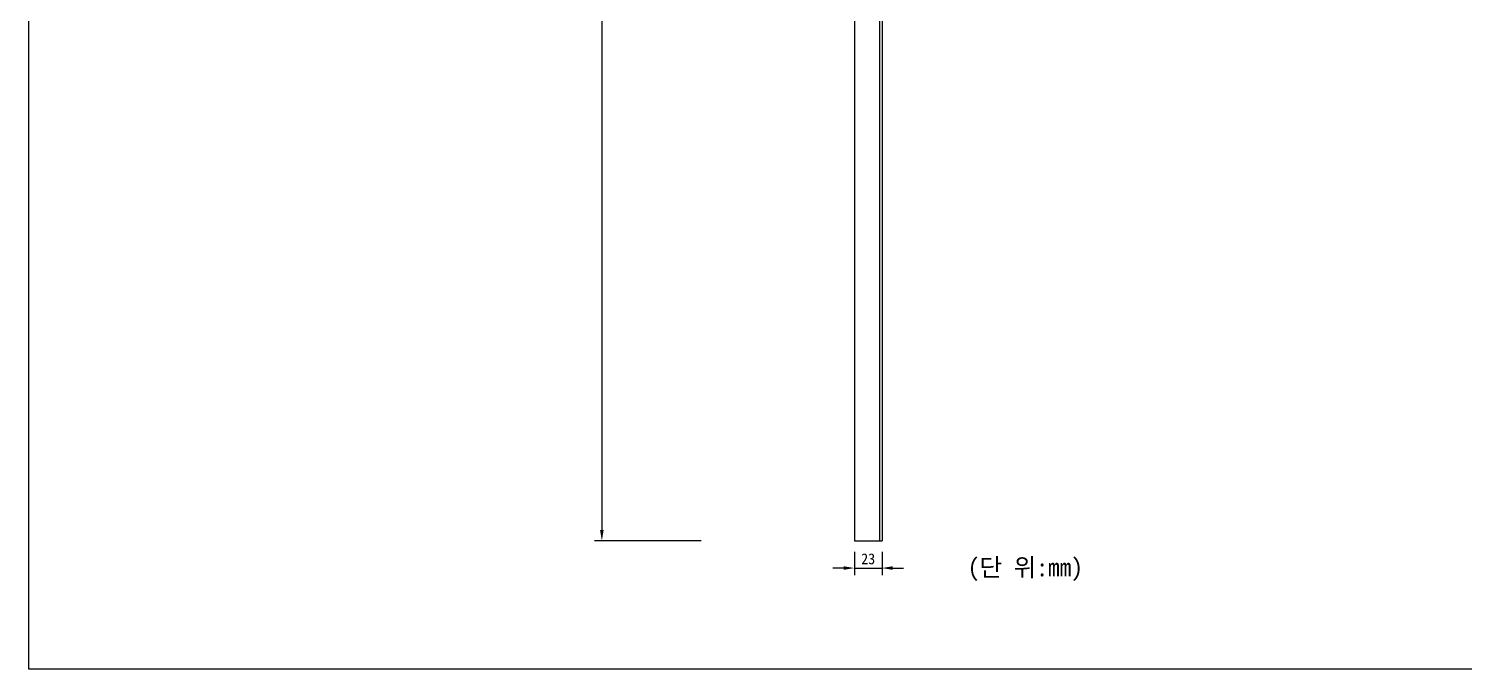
# Model space of a CAD drawing. Header units: millimetres. Extents: x 0 to 2388, y 0 to 1548.
# Drawn here: x 0 to 1194, y 0 to 533 of the extents above; entities that cross this region are included whole.
import ezdxf

# ---------------------------------------------------------------- set-up
doc = ezdxf.new("R2010")
doc.units = ezdxf.units.MM
doc.header["$LTSCALE"] = 100
for name, color, linetype in [('TN-DIMS', 1, 'Continuous'), ('TN-TEXT', 3, 'Continuous'), ('TT-XXXX', 3, 'Continuous')]:
    doc.layers.add(name, color=color, linetype=linetype)
doc.layers.add('TX-PAPR', color=2, linetype='Continuous', plot=False)
doc.styles.get("Standard").update_dxf_attribs({"font": 'GulimChe.ttf'})
doc.styles.add('굴림체', font='GulimChe.ttf')
doc.dimstyles.new('고속철도', dxfattribs={"dimtxt": 3, "dimasz": 3, "dimexe": 2, "dimexo": 3, "dimgap": 1, "dimtad": 1, "dimdec": 0, "dimlfac": 10, "dimlunit": 6, "dimtxsty": '굴림체', "dimcen": 1, "dimaunit": 1, "dimadec": 0, "dimazin": 0, "dimtfac": 1, "dimtdec": 0, "dimtix": 1, "dimtmove": 2, "dimatfit": 3, "dimfxl": 0, "dimtvp": 2, "dimarcsym": 0})

# ---------------------------------------------------------------- blocks, each defined once
blk = doc.blocks.new('*D16')
at = {"layer": 'DEFPOINTS', "color": 0}
for p in [(568.2, 1306.8), (476.7, 106.8), (568.2, 106.8)]:
    blk.add_point(p, dxfattribs=at)
at = {"layer": 'TN-DIMS', "color": 0, "lineweight": -2}
for p, q in [((559.2, 1306.8), (470.7, 1306.8)), ((476.7, 1297.8), (476.7, 115.8)), ((559.2, 106.8), (470.7, 106.8))]:
    blk.add_line(p, q, dxfattribs=at)
at = {"layer": 'TN-DIMS', "color": 0}
for points in [[(475.2, 1297.8), (478.2, 1297.8), (476.7, 1306.8)], [(475.2, 115.8), (478.2, 115.8), (476.7, 106.8)]]:
    blk.add_solid(points, dxfattribs=at)
at = {"layer": 'TN-DIMS', "color": 0, "insert": (468.5, 706.8), "char_height": 9, "attachment_point": 5, "rotation": 90}
blk.add_mtext('1,200', dxfattribs=at)
blk = doc.blocks.new('*D21')
at = {"layer": 'DEFPOINTS', "color": 0}
for p in [(686.7, 106.8), (709.7, 106.8), (709.7, 84.2)]:
    blk.add_point(p, dxfattribs=at)
at = {"layer": 'TN-DIMS', "color": 0, "lineweight": -2}
for p, q in [((686.7, 97.8), (686.7, 78.2)), ((709.7, 97.8), (709.7, 78.2)), ((677.7, 84.2), (668.7, 84.2)), ((686.7, 84.2), (709.7, 84.2)), ((718.7, 84.2), (727.7, 84.2))]:
    blk.add_line(p, q, dxfattribs=at)
at = {"layer": 'TN-DIMS', "color": 0}
for points in [[(677.7, 85.7), (677.7, 82.7), (686.7, 84.2)], [(718.7, 85.7), (718.7, 82.7), (709.7, 84.2)]]:
    blk.add_solid(points, dxfattribs=at)
at = {"layer": 'TN-DIMS', "color": 0, "insert": (698.2, 91.8), "char_height": 9, "attachment_point": 5}
blk.add_mtext('23', dxfattribs=at)

msp = doc.modelspace()

# ---------------------------------------------------------------- linework, layer by layer
at = {"layer": 'TT-XXXX'}
for p, q in [((686.7, 1076.8), (686.7, 106.8)), ((709.7, 1076.8), (709.7, 106.8)), ((707.6, 1056.8), (707.6, 106.8)), ((686.7, 106.8), (709.7, 106.8))]:
    msp.add_line(p, q, dxfattribs=at)
at = {"layer": 'TX-PAPR'}
msp.add_lwpolyline([(0, 1548), (2388, 1548), (2388, 0), (0, 0)], close=True, dxfattribs=at)

# ---------------------------------------------------------------- texts
at = {"layer": 'TN-TEXT'}
msp.add_text('(단 위:mm)', height=15, dxfattribs=at).set_placement((781, 77.3))

# ---------------------------------------------------------------- dimensions: what is measured, and where the dimension line sits
at = {"layer": 'TN-DIMS'}
dim = msp.add_linear_dim(base=(476.7, 106.8), p1=(568.2, 1306.8), p2=(568.2, 106.8), angle=90, dimstyle='고속철도', override={"dimscale": 3, "dimlfac": 1, "dimtxsty": 'Standard'}, dxfattribs=at)
dim.commit()
dim.dimension.update_dxf_attribs({"geometry": '*D16', "text_midpoint": (468.5, 706.8)})
dim = msp.add_linear_dim(base=(709.7, 84.2), p1=(686.7, 106.8), p2=(709.7, 106.8), dimstyle='고속철도', override={"dimscale": 3, "dimlfac": 1, "dimtxsty": 'Standard'}, dxfattribs=at)
dim.commit()
dim.dimension.update_dxf_attribs({"geometry": '*D21', "text_midpoint": (698.2, 91.8)})

doc.saveas('drawing.dxf')
